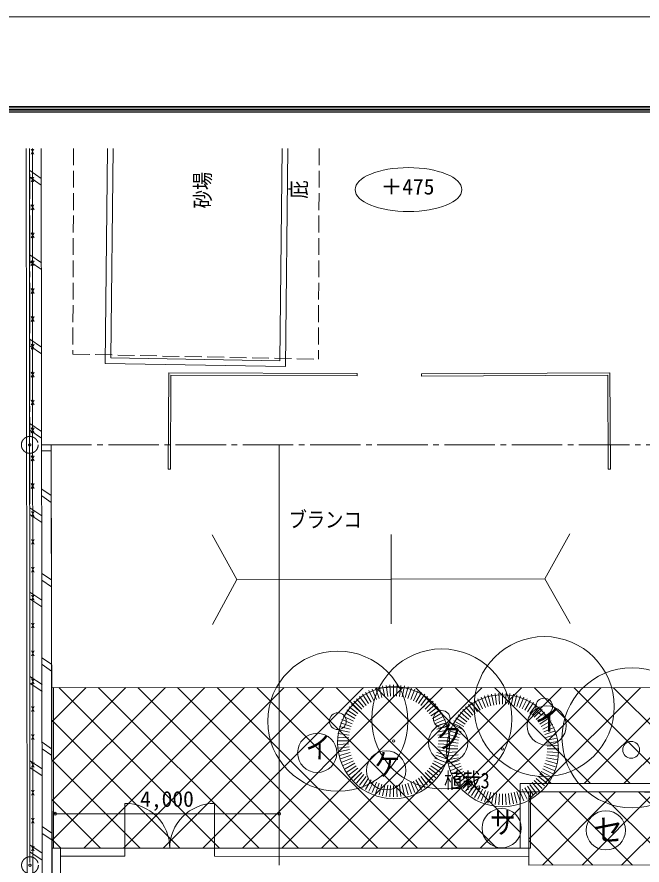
# Model space of a CAD drawing. Units: millimetres, scale not verified. Extents: x -42050 to 42050, y -29700 to 29700.
# Drawn here: x -33866 to -22710, y 14559 to 29700 of the extents above; entities that cross this region are included whole.
import ezdxf
from ezdxf.enums import TextEntityAlignment as Align

# ---------------------------------------------------------------- set-up
doc = ezdxf.new("R2010")
doc.units = ezdxf.units.MM
doc.header["$LTSCALE"] = 100
doc.header["$PDMODE"] = 32
doc.header["$PDSIZE"] = 50
doc.linetypes.add('CHAIN2', pattern=[12, 9, -1, 1, -1])
doc.linetypes.add('DASHED3', pattern=[4, 3, -1])
for name, color, linetype, lineweight in [('0-1_1-A_HATTI', 6, 'Continuous', 18), ('0-5_1-F_MOJI', 4, 'Continuous', 18), ('0-7_1-H_SIAGE', 7, 'Continuous', 18), ('0-8_1-I_SUNPO', 6, 'Continuous', 18), ('2-E_HOJO', 9, 'Continuous', 18)]:
    doc.layers.add(name, color=color, linetype=linetype, lineweight=lineweight)
doc.styles.add('ＭＳ ゴシック', font='')
doc.styles.get('ＭＳ ゴシック').set_extended_font_data('MS Gothic')

msp = doc.modelspace()

# ---------------------------------------------------------------- linework, layer by layer
at = {"layer": '0-1_1-A_HATTI'}
for p, q in [((-33633.7, 14606), (-33639.4, 27352.9)), ((-33562.3, 27251.3), (-33612.4, 27339.2)), ((-33612.3, 27251.3), (-33562.4, 27339.2)), ((-33432.9, 27352.9), (-33413.7, 14606.5)), ((-32190.7, 23613.2), (-32148, 27352.9)), ((-29173.5, 23559.1), (-29130.2, 27352.9)), ((-33432, 26817.5), (-33639.2, 26957.9)), ((-33431.9, 26697), (-33639.2, 26837.4)), ((-33562.1, 26753.7), (-33612.2, 26841.7)), ((-33612.1, 26753.6), (-33562.2, 26841.7)), ((-33561.9, 26256.1), (-33612, 26344)), ((-33611.9, 26256.1), (-33562, 26344)), ((-33611.7, 25758.4), (-33561.7, 25846.4)), ((-33561.7, 25758.5), (-33611.7, 25846.4)), ((-33429.8, 25311.3), (-33638.6, 25452.7)), ((-33429.6, 25190.8), (-33638.5, 25332.3)), ((-33611.5, 25260.8), (-33561.5, 25348.8)), ((-33561.5, 25260.8), (-33611.5, 25348.8)), ((-33561.2, 24763.2), (-33611.3, 24851.1)), ((-33611.2, 24763.2), (-33561.3, 24851.2)), ((-33611.1, 24265.6), (-33561.1, 24353.6)), ((-33561, 24265.6), (-33611.1, 24353.6)), ((-33427.6, 23805.2), (-33637.9, 23947.7)), ((-33427.4, 23684.6), (-33637.9, 23827.3)), ((-33560.8, 23768), (-33610.9, 23855.9)), ((-33610.8, 23768), (-33560.9, 23855.9)), ((-32190.7, 23613.2), (-29173.5, 23559.1)), ((-33610.6, 23270.3), (-33560.6, 23358.3)), ((-33560.6, 23270.4), (-33610.6, 23358.3)), ((-27794.2, 23333.2), (-27794.3, 23293.2)), ((-26644.4, 23328.4), (-26644.2, 23288.4)), ((-33610.4, 22772.7), (-33560.4, 22860.7)), ((-33560.4, 22772.7), (-33610.4, 22860.7)), ((-33425.3, 22299), (-33637.2, 22442.6)), ((-33425.1, 22178.5), (-33637.2, 22322.2)), ((-33560.1, 22275.1), (-33610.2, 22363.1)), ((-33610.1, 22275.1), (-33560.2, 22363.1)), ((-33191.3, -7940.5), (-33254.8, 22060.3)), ((-29186.9, 14558.9), (-29185.1, 22059.3)), ((-33559.9, 21777.5), (-33610, 21865.5)), ((-33609.9, 21777.5), (-33560, 21865.5)), ((-33254.8, 21953.1), (-33424.8, 21952.9)), ((-33254.8, 21953.1), (-33243.7, 14606.8)), ((-31124.9, 21626.9), (-31164.9, 21627.1)), ((-23274.2, 21624.4), (-23314.2, 21624.1)), ((-33559.7, 21279.9), (-33609.8, 21367.8)), ((-33609.7, 21279.9), (-33559.8, 21367.9)), ((-33253.6, 21154.7), (-33423.7, 21270)), ((-33253.4, 21034.2), (-33423.6, 21149.5)), ((-33423, 20792.8), (-33636.5, 20937.5)), ((-33422.9, 20672.3), (-33636.5, 20817.1)), ((-33609.5, 20782.3), (-33559.5, 20870.2)), ((-33559.5, 20782.3), (-33609.5, 20870.2)), ((-30381.6, 20453.6), (-29939.2, 19654.9)), ((-27189.5, 20463.1), (-27184.8, 18863.1)), ((-33609.3, 20284.7), (-33559.3, 20372.6)), ((-33559.3, 20284.7), (-33609.3, 20372.6)), ((-33559, 19787.1), (-33609.1, 19875)), ((-33609, 19787), (-33559.1, 19875)), ((-33251.3, 19648.5), (-33421.5, 19763.8)), ((-33251.2, 19528), (-33421.3, 19643.3)), ((-30376.9, 18853.6), (-29939.2, 19654.9)), ((-24441.7, 19671.3), (-29939.2, 19654.9)), ((-33420.8, 19286.6), (-33635.9, 19432.4)), ((-33420.6, 19166.1), (-33635.9, 19312)), ((-33558.8, 19289.4), (-33608.9, 19377.4)), ((-33608.8, 19289.4), (-33558.9, 19377.4)), ((-33608.7, 18791.8), (-33558.7, 18879.8)), ((-33558.6, 18791.8), (-33608.7, 18879.7)), ((-33608.4, 18294.2), (-33558.4, 18382.2)), ((-33558.4, 18294.2), (-33608.4, 18382.1)), ((-33249.1, 18142.4), (-33419.2, 18257.6)), ((-33248.9, 18021.8), (-33419.1, 18137.1)), ((-33418.5, 17780.5), (-33635.2, 17927.3)), ((-33608.2, 17796.6), (-33558.2, 17884.5)), ((-33558.2, 17796.6), (-33608.2, 17884.5)), ((-33418.4, 17659.9), (-33635.2, 17806.9)), ((-33244.2, 14995.1), (-30511.1, 17728.2)), ((-33243.7, 15702.7), (-31217.9, 17728.5)), ((-33243.3, 16410.3), (-31924.8, 17728.8)), ((-33242.8, 17117.9), (-32631.6, 17729)), ((-30252.6, 14860.5), (-33121.4, 17729.2)), ((-32671.8, 14860.5), (-29804.2, 17728)), ((-29545.5, 14860.5), (-32414, 17728.9)), ((-31964.7, 14860.5), (-29097.4, 17727.7)), ((-28838.4, 14860.5), (-31706.6, 17728.7)), ((-31257.6, 14860.5), (-28390.6, 17727.4)), ((-28131.3, 14860.5), (-30999.2, 17728.4)), ((-30550.4, 14860.5), (-27683.7, 17727.2)), ((-27424.2, 14860.5), (-30291.9, 17728.2)), ((-29843.4, 14860.5), (-26976.9, 17726.9)), ((-26717, 14860.5), (-29584.5, 17727.9)), ((-29136.2, 14860.5), (-26270.1, 17726.7)), ((-26010, 14860.5), (-28877.1, 17727.6)), ((-28429.1, 14860.5), (-25563.2, 17726.4)), ((-25302.8, 14860.5), (-28169.8, 17727.4)), ((-27722, 14860.5), (-24856.3, 17726.1)), ((-24882.7, 15147.4), (-27462.3, 17727.1)), ((-27014.9, 14860.5), (-24149.5, 17725.8)), ((-24882.7, 15854.6), (-26755, 17726.8)), ((-26307.8, 14860.5), (-23442.7, 17725.6)), ((-24334.2, 16013.1), (-26047.6, 17726.6)), ((-23627.1, 16013.1), (-25340.2, 17726.3)), ((-22920, 16013.1), (-24632.9, 17726)), ((-24448, 16013.1), (-22735.8, 17725.3)), ((-22212.9, 16013.1), (-23925.5, 17725.8)), ((-23740.9, 16013.1), (-22029, 17725.1)), ((-21505.8, 16013.1), (-23218.1, 17725.5)), ((-23033.7, 16013.1), (-21322.1, 17724.8)), ((-33557.9, 17299), (-33608, 17386.9)), ((-33607.9, 17298.9), (-33558, 17386.9)), ((-30959.7, 14860.5), (-33242.8, 17143.6)), ((-33557.7, 16801.3), (-33607.8, 16889.3)), ((-33607.7, 16801.3), (-33557.8, 16889.3)), ((-33246.8, 16636.2), (-33417, 16751.5)), ((-33246.6, 16515.7), (-33416.8, 16631)), ((-33416.3, 16274.3), (-33634.6, 16422.2)), ((-33557.5, 16303.8), (-33607.6, 16391.7)), ((-33607.5, 16303.7), (-33557.6, 16391.7)), ((-31666.8, 14860.5), (-33243.2, 16436.9)), ((-33416.1, 16153.8), (-33634.5, 16301.8)), ((-33607.3, 15806.1), (-33557.3, 15894.1)), ((-33557.3, 15806.1), (-33607.3, 15894.1)), ((-24882.7, 15863.2), (-18536.5, 15863.2)), ((-24732.7, 14710.5), (-24732.7, 15863.2)), ((-24732.6, 15021.4), (-23892.9, 15861.1)), ((-24732.5, 15728.6), (-24598.3, 15862.8)), ((-24487.9, 14559), (-23187.5, 15859.4)), ((-22880.2, 14559.2), (-24182.9, 15861.8)), ((-23780.8, 14559.1), (-22482.2, 15857.7)), ((-22173.2, 14559.3), (-23474, 15860.1)), ((-23073.6, 14559.2), (-21776.8, 15856)), ((-21466.2, 14559.3), (-22765.2, 15858.4)), ((-32373.9, 14860.5), (-33243.7, 15730.3)), ((-23587.3, 14559.1), (-24732.5, 15704.3)), ((-25600.7, 14860.5), (-24882.7, 15578.4)), ((-33607.1, 15308.5), (-33557.1, 15396.4)), ((-33557.1, 15308.5), (-33607.1, 15396.4)), ((-33244.6, 15130), (-33414.7, 15245.3)), ((-33244.3, 15009.5), (-33414.6, 15124.8)), ((-33081, 14860.5), (-33244.2, 15023.6)), ((-24294.3, 14559), (-24732.6, 14997.3)), ((-33414, 14768.1), (-33633.9, 14917.1)), ((-33556.8, 14810.8), (-33606.9, 14898.8)), ((-33606.8, 14810.8), (-33556.9, 14898.8)), ((-33041, -7770.5), (-33089.4, 14860.5)), ((-24893.6, 14860.5), (-24882.7, 14871.3)), ((-33413.8, 14647.6), (-33633.8, 14796.7)), ((-31938, 14715.5), (-33089.1, 14716.2)), ((-24732.7, 14710.5), (-30338, 14714.4)), ((-33354.4, -3573.3), (-33413.7, 14606.5)), ((-33243.8, 14607.5), (-33243.8, 14607.9))]:
    msp.add_line(p, q, dxfattribs=at)
at = {"layer": '0-1_1-A_HATTI', "linetype": 'DASHED3'}
msp.add_line((-28472.2, 27352.9), (-28485.8, 23591.2), dxfattribs=at)
at = {"layer": '0-1_1-A_HATTI'}
for points in [[(-33701.8, 27352.9), (-33683.8, 14605.9), (-33644.3, -3570.4)], [(-33518, -16354.7), (-33529.3, -7941), (-33581.8, 14606.1), (-33587.4, 27352.9)], [(-29030.2, 27352.9), (-29074.7, 23457.3), (-32291.8, 23515), (-32248, 27352.9)], [(-27794.2, 23333.2), (-31157.8, 23347.1), (-31164.9, 21627.1)], [(-23274.2, 21624.4), (-23282.3, 23344.3), (-26644.4, 23328.4)], [(-27794.3, 23293.2), (-31118, 23306.9), (-31124.9, 21626.9)], [(-23314.2, 21624.1), (-23322.1, 23304.1), (-26644.2, 23288.4)], [(-10922.7, 22054.7), (-10918.7, 21104), (-20567.2, 21072.6), (-20575.4, 19118.7), (-18503, 19110), (-18505.9, 15848), (-24698.8, 15863.2), (-24702, 14860.5), (-33213.5, 14860.5), (-33211.6, 17729.2), (-18504.6, 17723.7)], [(-2337.1, 16258.9), (-2337, 14561.6), (-24732.7, 14558.9), (-24732.5, 15863.2), (-18536.7, 15848), (-18533.8, 19110), (-10860.4, 19115.8), (-9588.7, 20389.7), (-9588.7, 20869.8), (1321.9, 20870.9), (2291.8, 22060.1), (3293.7, 22060.1), (1376, 19708.9), (-2337.6, 19708.4), (-2337.4, 18058.9)], [(-23997.4, 20472.7), (-24441.7, 19671.3), (-23992.6, 18872.6)], [(-33243.8, 14607.1), (-33184.4, -3573.2), (-33191, -7770.5)]]:
    msp.add_lwpolyline(points, dxfattribs=at)
at = {"layer": '0-1_1-A_HATTI', "linetype": 'DASHED3'}
msp.add_lwpolyline([(-32855, 27352.9), (-32868.2, 23678.9), (-28485.8, 23591.2)], dxfattribs=at)
at = {"layer": '0-1_1-A_HATTI'}
msp.add_lwpolyline([(-18685.9, 17723.8), (-33242.4, 17729.2), (-33244.3, 14860.5), (-24882.7, 14860.5), (-24882.7, 16013.1), (-18686.5, 16013.1)], close=True, dxfattribs=at)
at = {"layer": '0-1_1-A_HATTI', "linetype": 'CHAIN2'}
msp.add_circle((-33637.5, 22060.3), 20.1, dxfattribs=at)
at = {"layer": '0-5_1-F_MOJI'}
for p, q in [((-39125, 28100), (39125, 28100)), ((-39100, 28075), (39100, 28075)), ((-39075, 28050), (39075, 28050)), ((39050, 28025), (-39075, 28025)), ((-39025, 28000), (39025, 28000)), ((-31938, 14714.9), (-31938, 15660.4)), ((-30338, 14714.9), (-30338, 15660.4))]:
    msp.add_line(p, q, dxfattribs=at)
for centre in [(-24410.9, 17049.8), (-26169.2, 16745.1), (-28506.4, 16560.6), (-27277.2, 16248.8), (-25215.1, 15217.1), (-23355.7, 15179.3)]:
    msp.add_circle(centre, 350, dxfattribs=at)
for centre, start, end in [((-31938, 14860.5), 359.467, 90), ((-30338, 14860.5), 90, 180.533)]:
    msp.add_arc(centre, 800, start, end, dxfattribs=at)
msp.add_ellipse((-26878.5, 26618.1), major_axis=(953.1, 0), ratio=0.411991, dxfattribs=at)
at = {"layer": '0-7_1-H_SIAGE', "linetype": 'CHAIN2'}
for p, q in [((-33639.6, 27352.9), (-33637.5, 22210.3)), ((-33637.4, 21910.3), (-33634, 14705.7))]:
    msp.add_line(p, q, dxfattribs=at)
msp.add_lwpolyline([(16299.9, 1841.5), (21464.9, 22059.9), (-33487.5, 22060.3)], dxfattribs=at)
for centre, radius in [((-33637.5, 22060.3), 150), ((-33633.9, 14555.7), 150), ((-33633.9, 14555.7), 20.1)]:
    msp.add_circle(centre, radius, dxfattribs=at)
at = {"layer": '0-8_1-I_SUNPO'}
for p, q in [((-27402, 17533), (-27466.3, 17722.4)), ((-27351.9, 17548.2), (-27403.7, 17741.4)), ((-27340, 17756.3), (-27300.9, 17560.1)), ((-27249.3, 17568.6), (-27275.4, 17766.9)), ((-27197.2, 17573.8), (-27210.3, 17773.3)), ((-27144.9, 17775.5), (-27144.9, 17575.5)), ((-27092.5, 17573.8), (-27079.5, 17773.3)), ((-27040.4, 17568.6), (-27014.3, 17766.9)), ((-26988.8, 17560.1), (-26949.8, 17756.3)), ((-26937.8, 17548.2), (-26886.1, 17741.4)), ((-26887.7, 17533), (-26823.4, 17722.4)), ((-27631.9, 17410.1), (-27753.6, 17568.8)), ((-27589.3, 17440.6), (-27700.4, 17606.9)), ((-27544.8, 17468.3), (-27644.9, 17641.5)), ((-27498.7, 17493), (-27587.1, 17672.3)), ((-27451, 17514.5), (-27527.6, 17699.3)), ((-26838.7, 17514.5), (-26762.2, 17699.3)), ((-26791, 17493), (-26702.6, 17672.3)), ((-26744.9, 17468.3), (-26644.9, 17641.5)), ((-26700.4, 17440.6), (-26589.3, 17606.9)), ((-26657.9, 17410.1), (-26536.1, 17568.8)), ((-25457.5, 17388.6), (-25521.8, 17578)), ((-25407.4, 17403.8), (-25459.1, 17597)), ((-25395.5, 17611.8), (-25356.4, 17415.7)), ((-25304.8, 17424.2), (-25330.9, 17622.5)), ((-25252.7, 17429.3), (-25265.8, 17628.9)), ((-25200.4, 17631.1), (-25200.4, 17431)), ((-25148, 17429.3), (-25135, 17628.9)), ((-25095.9, 17424.2), (-25069.8, 17622.5)), ((-25044.3, 17415.7), (-25005.3, 17611.8)), ((-24993.3, 17403.8), (-24941.5, 17597)), ((-24943.2, 17388.6), (-24878.9, 17578)), ((-27746.4, 17302.9), (-27896.7, 17434.8)), ((-27710.6, 17341.1), (-27852, 17482.6)), ((-27672.3, 17376.9), (-27804.2, 17527.3)), ((-26617.4, 17376.9), (-26485.5, 17527.3)), ((-26579.2, 17341.1), (-26437.8, 17482.6)), ((-26543.4, 17302.9), (-26393, 17434.8)), ((-25687.3, 17265.8), (-25809.1, 17424.4)), ((-25644.8, 17296.2), (-25755.9, 17462.6)), ((-25600.3, 17323.9), (-25700.4, 17497.1)), ((-25554.2, 17348.5), (-25642.6, 17527.9)), ((-25506.5, 17370.2), (-25583.1, 17555)), ((-24894.2, 17370.2), (-24817.7, 17555)), ((-24846.5, 17348.5), (-24758.1, 17527.9)), ((-24800.3, 17323.9), (-24700.4, 17497.1)), ((-24755.9, 17296.2), (-24644.8, 17462.6)), ((-24713.3, 17265.8), (-24591.6, 17424.4)), ((-27837.7, 17175.5), (-28010.9, 17275.4)), ((-27810.1, 17219.9), (-27976.3, 17331)), ((-27779.5, 17262.5), (-27938.2, 17384.2)), ((-26510.2, 17262.5), (-26351.5, 17384.2)), ((-26479.7, 17219.9), (-26313.4, 17331)), ((-26452.1, 17175.5), (-26278.9, 17275.4)), ((-25801.8, 17158.6), (-25952.2, 17290.4)), ((-25766, 17196.7), (-25907.4, 17338.2)), ((-25727.8, 17232.5), (-25859.7, 17382.9)), ((-24672.9, 17232.5), (-24541, 17382.9)), ((-24634.6, 17196.7), (-24493.2, 17338.2)), ((-24598.9, 17158.6), (-24448.5, 17290.4)), ((-27884, 17081.6), (-28068.8, 17158.1)), ((-27862.4, 17129.3), (-28041.7, 17217.8)), ((-26427.4, 17129.3), (-26248, 17217.8)), ((-26405.7, 17081.6), (-26221, 17158.1)), ((-25893.1, 17031.1), (-26066.4, 17131.1)), ((-25865.5, 17075.5), (-26031.8, 17186.6)), ((-25835, 17118.1), (-25993.7, 17239.8)), ((-24565.7, 17118.1), (-24407, 17239.8)), ((-24535.2, 17075.5), (-24368.9, 17186.6)), ((-24507.5, 17031.1), (-24334.3, 17131.1)), ((-27929.5, 16931.5), (-28125.6, 16970.5)), ((-27917.6, 16982.5), (-28110.8, 17034.3)), ((-27902.4, 17032.6), (-28091.8, 17096.9)), ((-26387.3, 17032.6), (-26198, 17096.9)), ((-26372.1, 16982.5), (-26178.9, 17034.3)), ((-26360.3, 16931.5), (-26164.1, 16970.5)), ((-25939.5, 16937.2), (-26124.2, 17013.8)), ((-25917.8, 16984.9), (-26097.2, 17073.4)), ((-24482.8, 16984.9), (-24303.5, 17073.4)), ((-24461.2, 16937.2), (-24276.5, 17013.8)), ((-27943.2, 16827.8), (-28142.8, 16840.8)), ((-27938, 16879.9), (-28136.3, 16906)), ((-26351.7, 16879.9), (-26153.4, 16906)), ((-26346.6, 16827.8), (-26147, 16840.8)), ((-25985, 16787.2), (-26181.1, 16826.2)), ((-25973.1, 16838.1), (-26166.3, 16889.9)), ((-25957.9, 16888.2), (-26147.3, 16952.5)), ((-24442.8, 16888.2), (-24253.4, 16952.5)), ((-24427.6, 16838.1), (-24234.4, 16889.9)), ((-24415.7, 16787.2), (-24219.5, 16826.2)), ((-27944.9, 16775.4), (-28144.9, 16775.4)), ((-27943.2, 16723.1), (-28142.8, 16710)), ((-27938, 16671), (-28136.3, 16644.9)), ((-26351.7, 16671), (-26153.4, 16644.9)), ((-26346.6, 16723.1), (-26147, 16710)), ((-26344.9, 16775.4), (-26144.9, 16775.4)), ((-25998.6, 16683.4), (-26198.2, 16696.5)), ((-25993.5, 16735.5), (-26191.8, 16761.6)), ((-24407.2, 16735.5), (-24208.9, 16761.6)), ((-24402, 16683.4), (-24202.5, 16696.5)), ((-27929.5, 16619.4), (-28125.6, 16580.4)), ((-27917.6, 16568.4), (-28110.8, 16516.6)), ((-27902.4, 16518.3), (-28091.8, 16454)), ((-26387.3, 16518.3), (-26198, 16454)), ((-26372.1, 16568.4), (-26178.9, 16516.6)), ((-26360.3, 16619.4), (-26164.1, 16580.4)), ((-26000.3, 16631.1), (-26200.3, 16631.1)), ((-25998.6, 16578.8), (-26198.2, 16565.7)), ((-25993.5, 16526.6), (-26191.8, 16500.5)), ((-24407.2, 16526.6), (-24208.9, 16500.5)), ((-24402, 16578.8), (-24202.5, 16565.7)), ((-24400.3, 16631.1), (-24200.4, 16631.1)), ((-27884, 16469.3), (-28068.8, 16392.8)), ((-27862.4, 16421.6), (-28041.7, 16333.2)), ((-27837.7, 16375.4), (-28010.9, 16275.4)), ((-26452.1, 16375.4), (-26278.9, 16275.4)), ((-26427.4, 16421.6), (-26248, 16333.2)), ((-26405.7, 16469.3), (-26221, 16392.8)), ((-25985, 16475), (-26181.1, 16436)), ((-25973.1, 16424), (-26166.3, 16372.2)), ((-25957.9, 16373.9), (-26147.3, 16309.6)), ((-24442.8, 16373.9), (-24253.4, 16309.6)), ((-24427.6, 16424), (-24234.4, 16372.2)), ((-24415.7, 16475), (-24219.5, 16436)), ((-27810.1, 16331), (-27976.3, 16219.9)), ((-27779.5, 16288.4), (-27938.2, 16166.7)), ((-27746.4, 16248), (-27896.7, 16116.1)), ((-27710.6, 16209.8), (-27852, 16068.4)), ((-26579.2, 16209.8), (-26437.8, 16068.4)), ((-26543.4, 16248), (-26393, 16116.1)), ((-26510.2, 16288.4), (-26351.5, 16166.7)), ((-26479.7, 16331), (-26313.4, 16219.9)), ((-25939.5, 16324.9), (-26124.2, 16248.4)), ((-25917.8, 16277.2), (-26097.2, 16188.8)), ((-25893.1, 16231), (-26066.4, 16131.1)), ((-24507.5, 16231), (-24334.3, 16131.1)), ((-24482.8, 16277.2), (-24303.5, 16188.8)), ((-24461.2, 16324.9), (-24276.5, 16248.4)), ((-27672.3, 16174), (-27804.2, 16023.6)), ((-27631.9, 16140.8), (-27753.6, 15982.1)), ((-27589.3, 16110.3), (-27700.4, 15944)), ((-27544.8, 16082.6), (-27644.9, 15909.4)), ((-27498.7, 16058), (-27587.1, 15878.6)), ((-26791, 16058), (-26702.6, 15878.6)), ((-26744.9, 16082.6), (-26644.9, 15909.4)), ((-26700.4, 16110.3), (-26589.3, 15944)), ((-26657.9, 16140.8), (-26536.1, 15982.1)), ((-26617.4, 16174), (-26485.5, 16023.6)), ((-25865.5, 16186.6), (-26031.8, 16075.5)), ((-25835, 16144), (-25993.7, 16022.3)), ((-25801.8, 16103.6), (-25952.2, 15971.7)), ((-25766, 16065.4), (-25907.4, 15924)), ((-24634.6, 16065.4), (-24493.2, 15924)), ((-24598.9, 16103.6), (-24448.5, 15971.7)), ((-24565.7, 16144), (-24407, 16022.3)), ((-24535.2, 16186.6), (-24368.9, 16075.5)), ((-27451, 16036.3), (-27527.6, 15851.5)), ((-27402, 16017.9), (-27466.3, 15828.5)), ((-27403.7, 15809.5), (-27351.9, 16002.7)), ((-27340, 15794.7), (-27300.9, 15990.8)), ((-27249.3, 15982.3), (-27275.4, 15784)), ((-27197.2, 15977.2), (-27210.3, 15777.6)), ((-27144.9, 15775.4), (-27144.9, 15975.5)), ((-27092.5, 15977.2), (-27079.5, 15777.6)), ((-27040.4, 15982.3), (-27014.3, 15784)), ((-26949.8, 15794.7), (-26988.8, 15990.8)), ((-26886.1, 15809.5), (-26937.8, 16002.7)), ((-26887.7, 16017.9), (-26823.4, 15828.5)), ((-26838.7, 16036.3), (-26762.2, 15851.5)), ((-25727.8, 16029.6), (-25859.7, 15879.2)), ((-25687.3, 15996.4), (-25809.1, 15837.7)), ((-25644.8, 15965.9), (-25755.9, 15799.6)), ((-25600.3, 15938.2), (-25700.4, 15765)), ((-25554.2, 15913.6), (-25642.6, 15734.2)), ((-24846.5, 15913.6), (-24758.1, 15734.2)), ((-24800.3, 15938.2), (-24700.4, 15765)), ((-24755.9, 15965.9), (-24644.8, 15799.6)), ((-24713.3, 15996.4), (-24591.6, 15837.7)), ((-24672.9, 16029.6), (-24541, 15879.2)), ((-25506.5, 15892), (-25583.1, 15707.2)), ((-25457.5, 15873.5), (-25521.8, 15684.1)), ((-25459.1, 15665.2), (-25407.4, 15858.3)), ((-25395.5, 15650.3), (-25356.4, 15846.4)), ((-25304.8, 15837.9), (-25330.9, 15639.6)), ((-25252.7, 15832.8), (-25265.8, 15633.2)), ((-25200.4, 15631.1), (-25200.4, 15831.1)), ((-25148, 15832.8), (-25135, 15633.2)), ((-25095.9, 15837.9), (-25069.8, 15639.6)), ((-25005.3, 15650.3), (-25044.3, 15846.4)), ((-24941.5, 15665.2), (-24993.3, 15858.3)), ((-24943.2, 15873.5), (-24878.9, 15684.1)), ((-24894.2, 15892), (-24817.7, 15707.2))]:
    msp.add_line(p, q, dxfattribs=at)
at = {"layer": '0-8_1-I_SUNPO', "color": 1}
for p, q in [((-33186.9, 15475.2), (-29186.9, 15475.2)), ((-29686.9, 15475.2), (-32687, 15475.2))]:
    msp.add_line(p, q, dxfattribs=at)
at = {"layer": '0-8_1-I_SUNPO'}
for centre, radius in [((-24455.6, 17387.6), 1250), ((-28138.7, 17127.3), 1250), ((-26284.2, 17166.5), 1250), ((-22888.7, 16830.3), 1250), ((-27143.3, 16743.5), 1000), ((-25198.8, 16599.1), 1000), ((-24455.6, 17387.6), 150), ((-28138.7, 17127.3), 150), ((-26284.2, 17166.5), 150), ((-27144.9, 16775.4), 20.3), ((-22904.6, 16615.2), 150), ((-25200.4, 16631.1), 20.3)]:
    msp.add_circle(centre, radius, dxfattribs=at)
at = {"layer": '0-8_1-I_SUNPO', "color": 1}
for p in [(-33186.9, 15475.2), (-29186.9, 15475.2)]:
    msp.add_point(p, dxfattribs=at)
at = {"layer": '2-E_HOJO'}
msp.add_lwpolyline([(-42050, -29700), (42050, -29700), (42050, 29700), (-42050, 29700)], close=True, dxfattribs=at)

# ---------------------------------------------------------------- texts
at = {"layer": '0-1_1-A_HATTI', "style": 'ＭＳ ゴシック', "width": 0.85}
for s, p in [('砂場', (-30327.8, 26282.1)), ('庇', (-28614.7, 26455.9))]:
    msp.add_text(s, height=281.5, rotation=90, dxfattribs=at).set_placement(p, align=Align.BOTTOM_LEFT)
msp.add_text('ブランコ', height=281.5, dxfattribs=at).set_placement((-29018.8, 20501), align=Align.BOTTOM_LEFT)
at = {"layer": '0-5_1-F_MOJI', "style": 'ＭＳ ゴシック'}
for s, height, p in [('＋475', 281.5, (-27373.4, 26445.2)), ('セ', 394.8, (-23585.4, 14869.2))]:
    msp.add_text(s, height=height, dxfattribs=at).set_placement(p, align=Align.BOTTOM_LEFT)
at = {"layer": '0-5_1-F_MOJI', "style": 'ＭＳ ゴシック', "width": 0.85}
for s, height, p in [('イ', 394.8, (-24620.7, 16835.8)), ('ク', 394.8, (-26379, 16531.1)), ('イ', 394.8, (-28716.2, 16346.6)), ('ケ', 394.8, (-27486.9, 16034.8)), ('植栽3', 281.5, (-26244.2, 15843.1)), ('サ', 394.8, (-25424.8, 15003.1))]:
    msp.add_text(s, height=height, dxfattribs=at).set_placement(p, align=Align.BOTTOM_LEFT)
at = {"layer": '0-8_1-I_SUNPO', "color": 4, "style": 'ＭＳ ゴシック'}
msp.add_text('4,000', height=281.5, dxfattribs=at).set_placement((-31666.9, 15513.9), align=Align.BOTTOM_LEFT)

doc.saveas('drawing.dxf')
